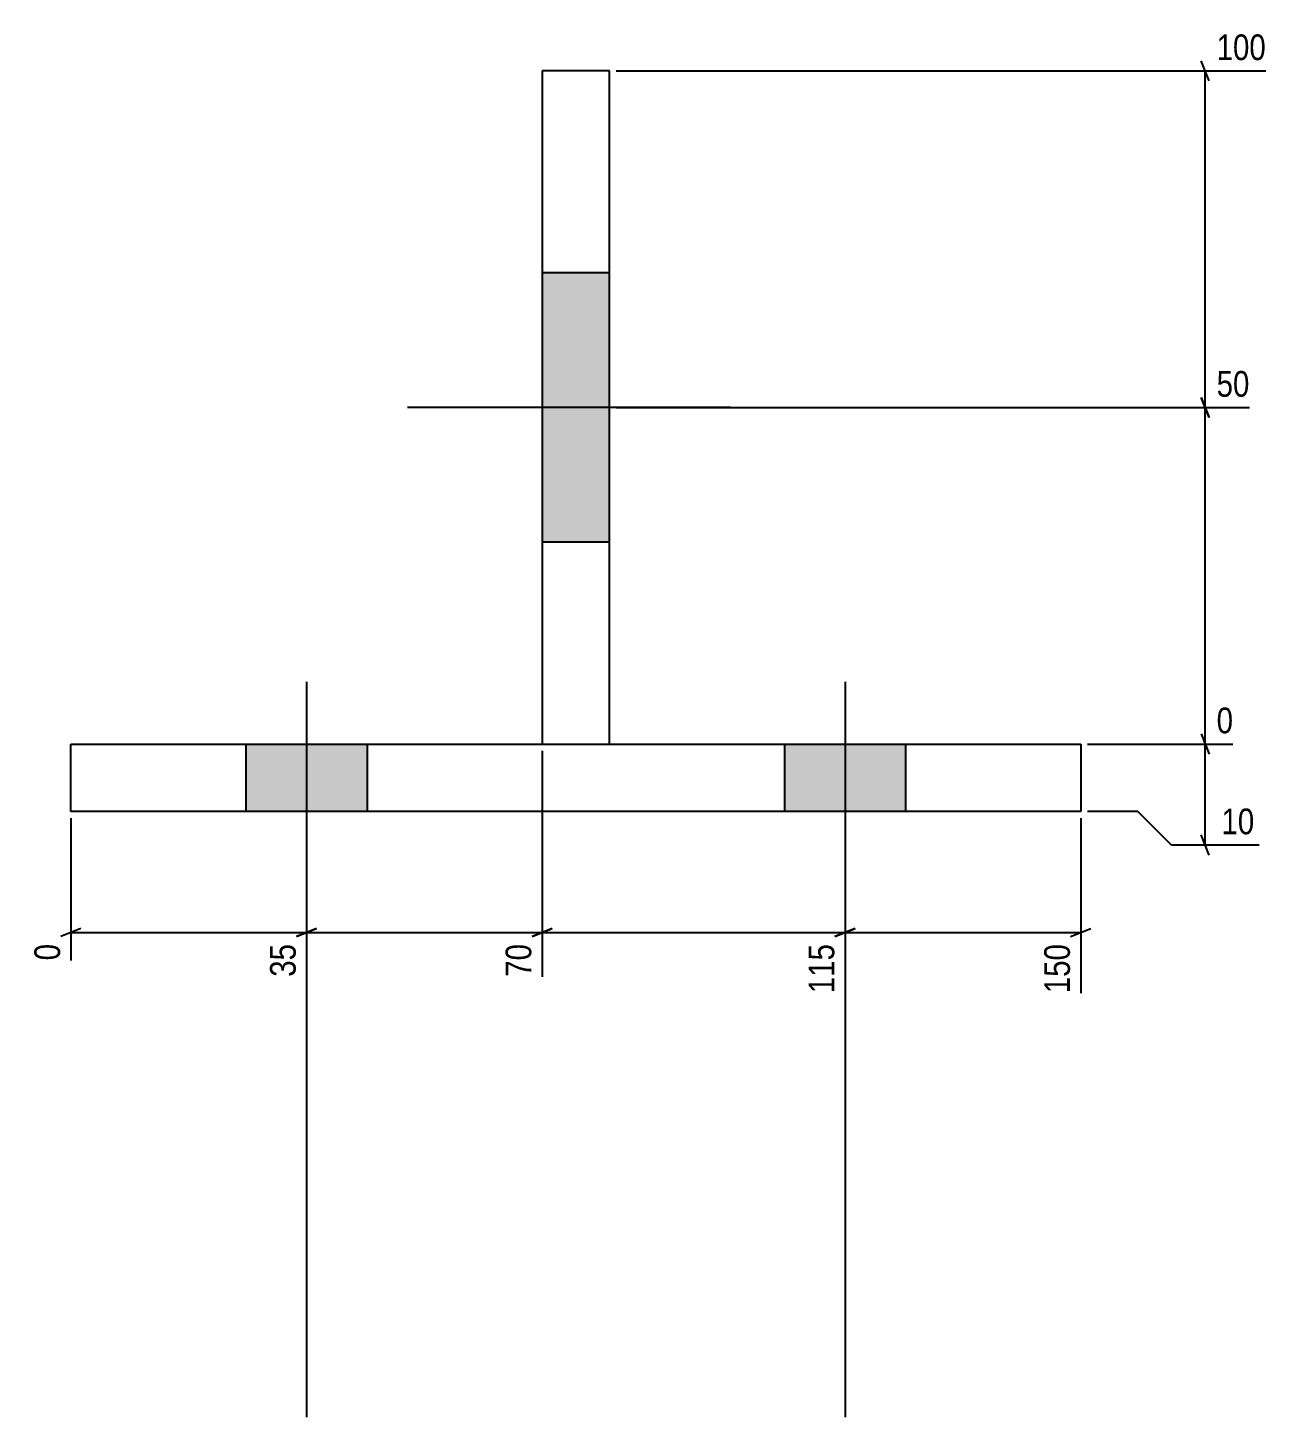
# Model space of a CAD drawing. Header units: millimetres. Extents: x 2 to 16240, y -61 to 156.
# Drawn here: x 5378.4 to 5563.1, y -60.6 to 145.8 of the extents above; entities that cross this region are included whole.
import ezdxf

# ---------------------------------------------------------------- set-up
doc = ezdxf.new("R2010")
doc.units = ezdxf.units.MM
doc.layers.add('MÅLSÆTNING', color=7, linetype='Continuous')
doc.layers.add('STÅL', color=7, linetype='Continuous')
doc.styles.add('Arial Narrow', font='ARIALN.TTF', dxfattribs={"height": 0.2})

msp = doc.modelspace()

# ---------------------------------------------------------------- hatches: boundary and pattern name
at = {"layer": 'STÅL', "linetype": 'Continuous'}
for points in [[(5464.84, 69.41), (5464.84, 109.41), (5454.84, 109.41), (5454.84, 69.41)], [(5464.84, 69.41), (5464.84, 109.41), (5454.84, 109.41), (5454.84, 69.41)], [(5410.84, 29.41), (5428.84, 29.41), (5428.84, 39.41), (5410.84, 39.41)], [(5490.84, 29.41), (5508.84, 29.41), (5508.84, 39.41), (5490.84, 39.41)]]:
    msp.add_hatch(color=96, dxfattribs=at).paths.add_polyline_path(points)

# ---------------------------------------------------------------- linework, layer by layer
at = {"layer": 'MÅLSÆTNING', "color": 7, "linetype": 'Continuous'}
for p, q in [((5553.93, 137.91), (5552.73, 140.91)), ((5465.84, 139.41), (5562.34, 139.41)), ((5553.93, 87.91), (5552.73, 90.91)), ((5465.84, 89.41), (5559.9, 89.41)), ((5535.84, 39.41), (5557.46, 39.41)), ((5552.73, 40.91), (5553.93, 37.91)), ((5553.33, 24.41), (5553.33, 39.41)), ((5454.84, 38.41), (5454.84, 4.84)), ((5543.33, 29.41), (5535.84, 29.41)), ((5548.33, 24.41), (5543.33, 29.41)), ((5384.84, 28.41), (5384.84, 7.28)), ((5419.84, 28.41), (5419.84, 4.84)), ((5499.84, 28.41), (5499.84, 2.4)), ((5534.84, 28.41), (5534.84, 2.4)), ((5553.93, 22.91), (5552.73, 25.91)), ((5561.36, 24.41), (5548.33, 24.41)), ((5386.34, 12.01), (5383.34, 10.81)), ((5384.84, 11.41), (5419.84, 11.41)), ((5418.34, 10.81), (5421.34, 12.01)), ((5453.34, 10.81), (5456.34, 12.01)), ((5498.34, 10.81), (5501.34, 12.01)), ((5533.34, 10.81), (5536.34, 12.01))]:
    msp.add_line(p, q, dxfattribs=at)
at = {"layer": 'STÅL', "color": 2, "linetype": 'Continuous'}
for p, q in [((5464.84, 139.41), (5454.84, 139.41)), ((5454.84, 139.41), (5454.84, 39.41)), ((5464.84, 39.41), (5464.84, 139.41)), ((5384.84, 29.41), (5384.84, 39.41)), ((5384.84, 39.41), (5534.84, 39.41)), ((5454.84, 39.41), (5464.84, 39.41)), ((5534.84, 39.41), (5534.84, 29.41)), ((5534.84, 29.41), (5384.84, 29.41))]:
    msp.add_line(p, q, dxfattribs=at)
at = {"layer": 'STÅL', "color": 96, "linetype": 'Continuous'}
for p, q in [((5464.84, 109.41), (5454.84, 109.41)), ((5464.84, 109.41), (5454.84, 109.41)), ((5482.84, 89.41), (5434.84, 89.41)), ((5482.84, 89.41), (5434.84, 89.41)), ((5464.84, 69.41), (5454.84, 69.41)), ((5464.84, 69.41), (5454.84, 69.41)), ((5419.84, 48.65), (5419.84, -60.59)), ((5499.84, 48.65), (5499.84, -60.59)), ((5410.84, 39.41), (5410.84, 29.41)), ((5428.84, 39.41), (5428.84, 29.41)), ((5490.84, 39.41), (5490.84, 29.41)), ((5508.84, 39.41), (5508.84, 29.41))]:
    msp.add_line(p, q, dxfattribs=at)

# ---------------------------------------------------------------- next in the draw order: wipeouts: each hides what was drawn before it
at = {"color": 0, "linetype": 'Continuous'}
for points in [[(5558.26, 40.21), (5558.26, 45.81), (5554.23, 45.81), (5554.23, 40.21)], [(5561.43, 25.21), (5561.43, 30.81), (5554.95, 30.81), (5554.95, 25.21)], [(5384.04, 10.51), (5378.44, 10.51), (5378.44, 6.47), (5384.04, 6.47)], [(5419.04, 10.51), (5413.44, 10.51), (5413.44, 4.04), (5419.04, 4.04)]]:
    msp.add_wipeout(points, dxfattribs=at).dxf.layer = 'MÅLSÆTNING'

# ---------------------------------------------------------------- next in the draw order: linework, layer by layer
at = {"layer": 'MÅLSÆTNING', "color": 7, "linetype": 'Continuous'}
for p, q in [((5553.33, 39.41), (5553.33, 89.41)), ((5535.84, 39.41), (5557.46, 39.41)), ((5552.73, 40.91), (5553.93, 37.91)), ((5419.84, 28.41), (5419.84, 4.84)), ((5421.34, 12.01), (5418.34, 10.81)), ((5419.84, 11.41), (5454.84, 11.41))]:
    msp.add_line(p, q, dxfattribs=at)

# ---------------------------------------------------------------- next in the draw order: texts
at = {"layer": 'MÅLSÆTNING', "color": 3, "linetype": 'Continuous', "style": 'Arial Narrow'}
for s, height, p in [('0', 3.82, (5555.03, 41.01)), ('10', 3.818, (5555.75, 26.01))]:
    msp.add_text(s, height=height, dxfattribs=at).set_placement(p)
for s, height, p in [('0', 3.82, (5383.24, 7.28)), ('35', 3.818, (5418.24, 4.84))]:
    msp.add_text(s, height=height, rotation=90.0002, dxfattribs=at).set_placement(p)

# ---------------------------------------------------------------- next in the draw order: wipeouts: each hides what was drawn before it
at = {"color": 0, "linetype": 'Continuous'}
for points in [[(5560.7, 90.21), (5560.7, 95.81), (5554.23, 95.81), (5554.23, 90.21)], [(5454.04, 10.51), (5448.44, 10.51), (5448.44, 4.04), (5454.04, 4.04)]]:
    msp.add_wipeout(points, dxfattribs=at).dxf.layer = 'MÅLSÆTNING'

# ---------------------------------------------------------------- next in the draw order: linework, layer by layer
at = {"layer": 'MÅLSÆTNING', "color": 7, "linetype": 'Continuous'}
for p, q in [((5553.33, 89.41), (5553.33, 139.41)), ((5552.73, 90.91), (5553.93, 87.91)), ((5465.84, 89.41), (5559.9, 89.41)), ((5454.84, 38.41), (5454.84, 4.84)), ((5456.34, 12.01), (5453.34, 10.81)), ((5454.84, 11.41), (5499.84, 11.41))]:
    msp.add_line(p, q, dxfattribs=at)

# ---------------------------------------------------------------- next in the draw order: texts
at = {"layer": 'MÅLSÆTNING', "color": 3, "linetype": 'Continuous', "style": 'Arial Narrow'}
msp.add_text('50', height=3.818, dxfattribs=at).set_placement((5555.03, 91.01))
msp.add_text('70', height=3.818, rotation=90.0002, dxfattribs=at).set_placement((5453.24, 4.84))

# ---------------------------------------------------------------- next in the draw order: wipeouts: each hides what was drawn before it
at = {"color": 0, "linetype": 'Continuous'}
for points in [[(5563.14, 140.21), (5563.14, 145.81), (5554.23, 145.81), (5554.23, 140.21)], [(5499.04, 10.51), (5493.44, 10.51), (5493.44, 1.6), (5499.04, 1.6)]]:
    msp.add_wipeout(points, dxfattribs=at).dxf.layer = 'MÅLSÆTNING'

# ---------------------------------------------------------------- next in the draw order: linework, layer by layer
at = {"layer": 'MÅLSÆTNING', "color": 7, "linetype": 'Continuous'}
for p, q in [((5499.84, 28.41), (5499.84, 2.4)), ((5501.34, 12.01), (5498.34, 10.81)), ((5499.84, 11.41), (5534.84, 11.41))]:
    msp.add_line(p, q, dxfattribs=at)

# ---------------------------------------------------------------- next in the draw order: texts
at = {"layer": 'MÅLSÆTNING', "color": 3, "linetype": 'Continuous', "style": 'Arial Narrow'}
msp.add_text('100', height=3.818, dxfattribs=at).set_placement((5555.03, 141.01))
msp.add_text('115', height=3.818, rotation=90.0002, dxfattribs=at).set_placement((5498.24, 2.4))

# ---------------------------------------------------------------- next in the draw order: wipeouts: each hides what was drawn before it
at = {"color": 0, "linetype": 'Continuous'}
msp.add_wipeout([(5534.04, 10.51), (5528.44, 10.51), (5528.44, 1.6), (5534.04, 1.6)], dxfattribs=at).dxf.layer = 'MÅLSÆTNING'

# ---------------------------------------------------------------- next in the draw order: texts
at = {"layer": 'MÅLSÆTNING', "color": 3, "linetype": 'Continuous', "style": 'Arial Narrow'}
msp.add_text('150', height=3.818, rotation=90.0002, dxfattribs=at).set_placement((5533.24, 2.4))

doc.saveas('drawing.dxf')
